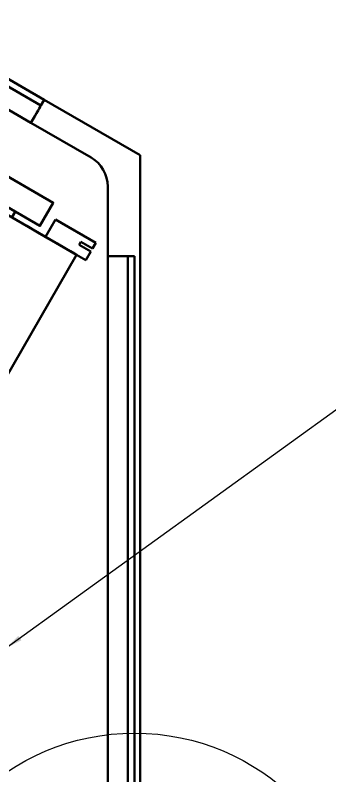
# Model space of a CAD drawing. Header units: millimetres. Extents: x 263 to 2983, y 441 to 2500.
# Drawn here: x 1106.3 to 1153.5, y 1826.7 to 1940.7 of the extents above; entities that cross this region are included whole.
import ezdxf

# ---------------------------------------------------------------- set-up
doc = ezdxf.new("R2010")
doc.units = ezdxf.units.MM
doc.header["$LTSCALE"] = 0.5
doc.layers.add('BOL', color=7, linetype='Continuous', lineweight=50)
doc.layers.add('HAT', color=3, linetype='Continuous')
doc.layers.add('SYM', color=30, linetype='Continuous')
doc.styles.add('DIM', font='simplex.shx')
doc.dimstyles.new('ISO', dxfattribs={"dimscale": 0, "dimtxt": 2.5, "dimasz": 2.5, "dimexe": 1.25, "dimexo": 0, "dimgap": 1, "dimtad": 1, "dimtoh": 1, "dimtxsty": 'DIM', "dimcen": 2.5, "dimadec": 0, "dimazin": 0, "dimtfac": 1, "dimtmove": 0, "dimatfit": 3, "dimfxl": 1, "dimtolj": 1, "dimarcsym": 0})

# ---------------------------------------------------------------- blocks, each defined once
blk = doc.blocks.new('*U44')
at = {"layer": 'BOL'}
for p, q in [((-12, 6.19), (9.13, -6.01)), ((-1.8, 1.45), (-2.29, 0.59)), ((-0.07, 0.45), (-0.57, -0.4)), ((4.44, -3.3), (5.94, -0.7)), ((5.94, -0.7), (12, -4.2)), ((9.77, -4.07), (9.52, -4.5)), ((9.52, -4.5), (11.25, -5.5)), ((11.5, -5.07), (9.77, -4.07)), ((12, -4.2), (11.5, -5.07)), ((11.25, -5.5), (10.5, -6.8)), ((10.5, -6.8), (9.13, -6.01))]:
    blk.add_line(p, q, dxfattribs=at)
blk.add_lwpolyline([(-3.05, 6.8), (5.61, 1.8), (3.61, -1.67), (-5.05, 3.33)], close=True, dxfattribs=at)
blk = doc.blocks.new('*U45')
at = {"layer": 'BOL', "color": 0, "linetype": 'ByBlock', "lineweight": -2, "transparency": 16777216}
blk.add_blockref('*U44', (686.35, 1910.82), dxfattribs=at)

msp = doc.modelspace()

# ---------------------------------------------------------------- linework, layer by layer
at = {"layer": 'BOL'}
for p, q in [((1110.62, 1928.06), (1032.68, 1973.06)), ((1110.12, 1927.19), (1032.18, 1972.19)), ((1108.62, 1924.59), (1092.88, 1933.68)), ((1110.12, 1927.19), (1110.62, 1928.06)), ((1110.62, 1928.06), (1124.99, 1919.76)), ((1117.65, 1919.38), (1108.62, 1924.59)), ((1124.99, 1919.76), (1124.99, 1807.89)), ((1120.15, 1904.62), (1120.15, 1915.05)), ((1100.58, 1879), (1115.48, 1904.81)), ((1120.15, 1814.62), (1120.15, 1904.62)), ((1120.15, 1904.62), (1123.15, 1904.62)), ((1123.15, 1904.62), (1124.15, 1904.62)), ((1123.15, 1814.62), (1123.15, 1904.62)), ((1124.15, 1814.62), (1124.15, 1904.62))]:
    msp.add_line(p, q, dxfattribs=at)
at = {"layer": 'BOL', "flags": 128}
for points in [[(1108.62, 1924.59), (1108.92, 1925.1), (1109.2, 1925.59), (1109.46, 1926.03), (1109.69, 1926.43), (1109.87, 1926.75), (1110.01, 1926.99), (1110.1, 1927.14), (1110.12, 1927.19)], [(1115.48, 1904.81), (1115.45, 1904.83), (1115.14, 1905.01), (1114.55, 1905.35), (1113.67, 1905.86), (1112.55, 1906.51), (1111.2, 1907.28), (1109.68, 1908.17), (1108.01, 1909.13), (1106.26, 1910.14), (1104.47, 1911.17), (1102.69, 1912.2), (1100.98, 1913.19), (1099.38, 1914.11), (1097.94, 1914.94), (1096.7, 1915.66), (1095.69, 1916.24), (1094.96, 1916.66), (1094.5, 1916.92), (1094.35, 1917.01)]]:
    msp.add_lwpolyline(points, dxfattribs=at)
at = {"layer": 'BOL'}
msp.add_arc((1115.15, 1915.05), 5, 0, 60, dxfattribs=at)
at = {"layer": 'HAT'}
msp.add_circle((1124.15, 1798.94), 34.17, dxfattribs=at)

# ---------------------------------------------------------------- block references
at = {"layer": 'BOL'}
msp.add_blockref('*U45', (420, 0), dxfattribs=at)

# ---------------------------------------------------------------- leaders
at = {"layer": 'SYM'}
msp.add_leader([(1104.93, 1845.89), (1299.99, 1986.78)], dimstyle='ISO', override={"dimscale": 1, "dimtad": 0}, dxfattribs=at)

doc.saveas('drawing.dxf')
